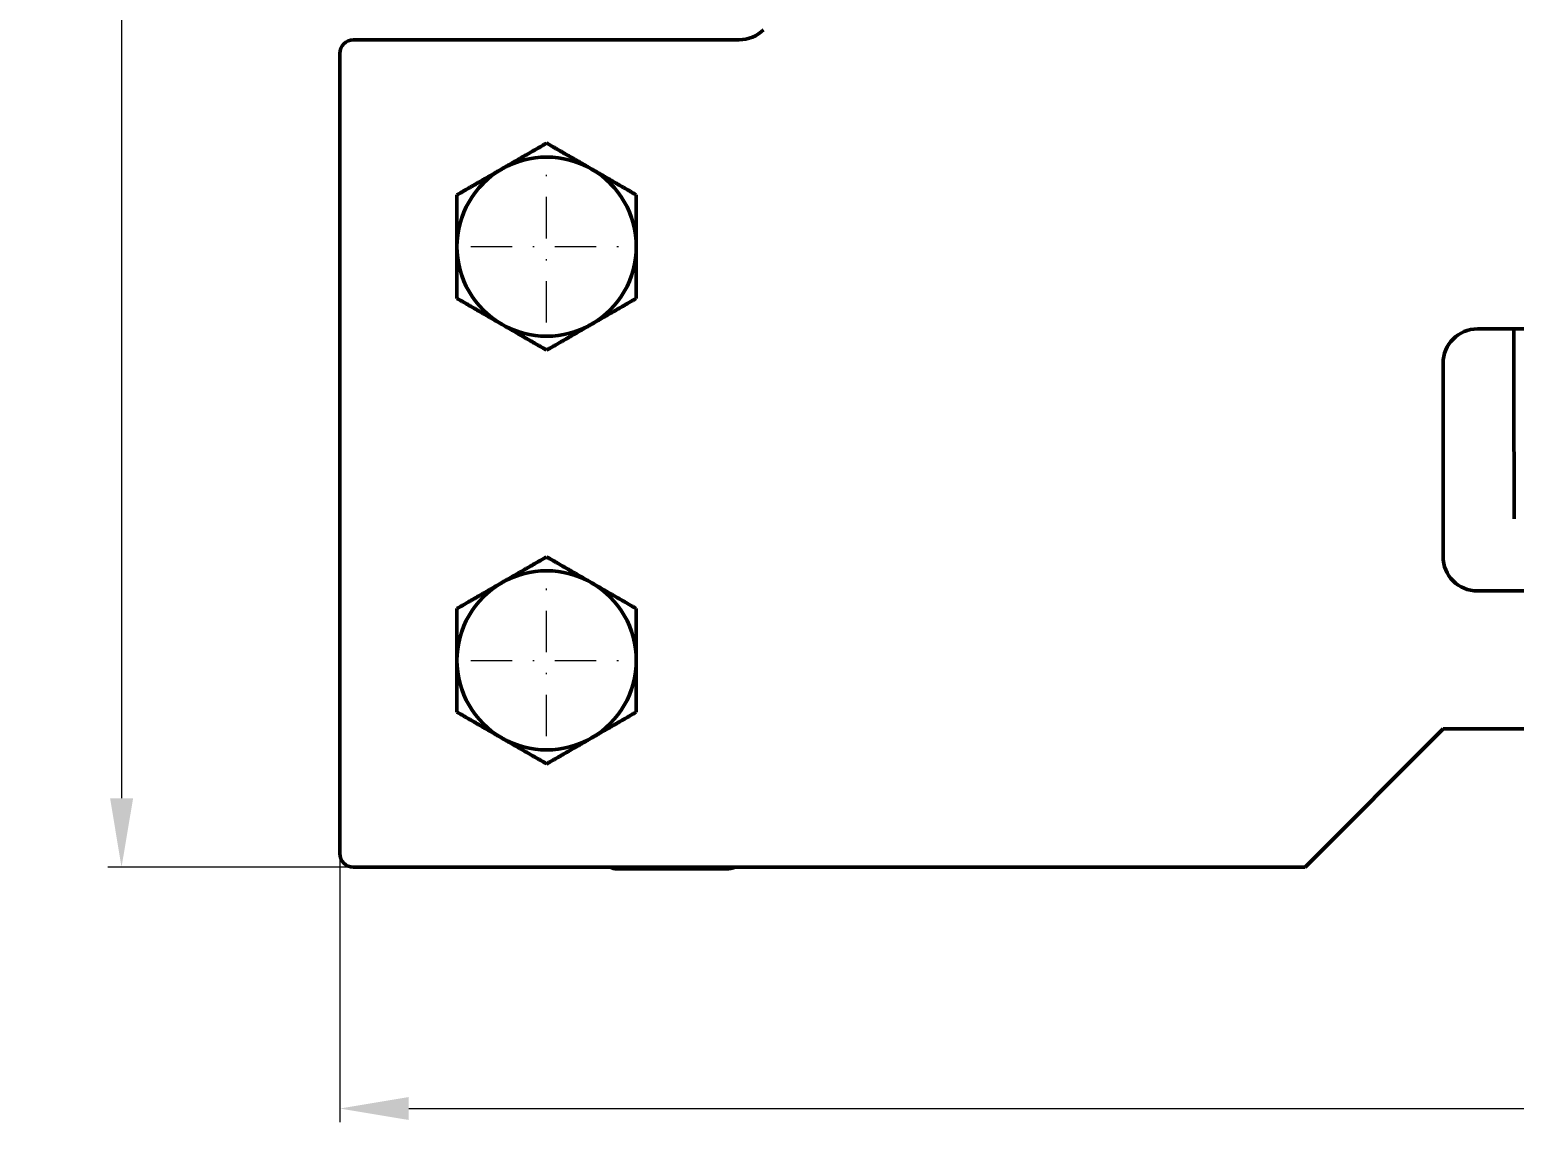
# Model space of a CAD drawing. Header units: inches. Extents: x -122986 to 27550, y -4965 to 6170.
# Drawn here: x 2686.5 to 2794.1, y 899.2 to 978.4 of the extents above; entities that cross this region are included whole.
import ezdxf

# ---------------------------------------------------------------- set-up
doc = ezdxf.new("R2010")
doc.units = ezdxf.units.IN
doc.header["$LTSCALE"] = 2
doc.header["$MEASUREMENT"] = 0
doc.linetypes.add('DASHDOT', pattern=[1, 0.5, -0.25, 0, -0.25])
for name, color, linetype, lineweight in [('1 Kich Thước', 7, 'Continuous', 15), ('1 mãnh', 7, 'Continuous', 5), ('1 Đường Tâm', 50, 'DASHDOT', 9), ('1 Đậm', 7, 'Continuous', 50)]:
    doc.layers.add(name, color=color, linetype=linetype, lineweight=lineweight)
doc.styles.add('tinh', font='arial.ttf')
doc.dimstyles.new('Tịnh', dxfattribs={"dimtxt": 0.3, "dimasz": 1.5, "dimexe": 1, "dimexo": 0.0625, "dimgap": 0.4, "dimtad": 1, "dimtoh": 1, "dimzin": 0, "dimdsep": 46, "dimtxsty": 'tinh', "dimcen": 0.09, "dimclrd": 256, "dimclre": 256, "dimclrt": 4, "dimadec": 0, "dimazin": 0, "dimtfac": 1, "dimtofl": 0, "dimtmove": 0, "dimatfit": 3, "dimfxl": 1, "dimtfillclr": 4, "dimtolj": 1, "dimtzin": 0, "dimlwd": -1, "dimlwe": -1, "dimarcsym": 0})

# ---------------------------------------------------------------- blocks, each defined once
blk = doc.blocks.new('*D223')
at = {"layer": '1 Kich Thước', "ltscale": 15, "transparency": 16777216}
for p, q in [((2708.97, 918.62), (2708.97, 899.18)), ((2988.97, 918.62), (2988.97, 899.18)), ((2713.97, 900.18), (2983.97, 900.18))]:
    blk.add_line(p, q, dxfattribs=at)
for points in [[(2713.97, 901.01), (2713.97, 899.35), (2708.97, 900.18)], [(2983.97, 901.01), (2983.97, 899.35), (2988.97, 900.18)]]:
    blk.add_solid(points, dxfattribs=at)
at = {"layer": 'Defpoints', "color": 0, "ltscale": 15, "transparency": 16777216}
for p in [(2708.97, 918.68), (2988.97, 918.68), (2988.97, 900.18)]:
    blk.add_point(p, dxfattribs=at)
at = {"layer": '1 Kich Thước', "color": 4, "ltscale": 15, "transparency": 16777216, "insert": (2848.97, 904.23), "char_height": 5, "attachment_point": 5, "style": 'tinh'}
blk.add_mtext('\\A1;280', dxfattribs=at)
blk = doc.blocks.new('*D224')
at = {"layer": '1 mãnh', "ltscale": 15, "transparency": 16777216}
for p, q in [((2848.91, 1187.81), (2692.15, 1187.81)), ((2693.15, 1182.81), (2693.15, 922.68)), ((2720.09, 917.68), (2692.15, 917.68))]:
    blk.add_line(p, q, dxfattribs=at)
for points in [[(2692.32, 1182.81), (2693.99, 1182.81), (2693.15, 1187.81)], [(2692.32, 922.68), (2693.99, 922.68), (2693.15, 917.68)]]:
    blk.add_solid(points, dxfattribs=at)
at = {"layer": 'Defpoints', "color": 0, "ltscale": 15, "transparency": 16777216}
for p in [(2848.97, 1187.81), (2693.15, 917.68), (2720.15, 917.68)]:
    blk.add_point(p, dxfattribs=at)
at = {"layer": '1 mãnh', "color": 4, "ltscale": 15, "transparency": 16777216, "insert": (2689.1, 1050.68), "char_height": 3, "attachment_point": 5, "rotation": 90, "style": 'tinh'}
blk.add_mtext('\\A1;{\\H1.6667x;270}', dxfattribs=at)

msp = doc.modelspace()

# ---------------------------------------------------------------- linework, layer by layer
at = {"layer": '1 Đường Tâm', "lineweight": 9, "ltscale": 3}
for p, q in [((2723.974, 957.179), (2723.974, 968.179)), ((2718.474, 962.679), (2729.474, 962.679)), ((2723.974, 927.179), (2723.974, 938.179)), ((2718.474, 932.679), (2729.474, 932.679))]:
    msp.add_line(p, q, dxfattribs=at)
at = {"layer": '1 Đậm', "lineweight": 50}
for p, q in [((2737.938, 977.679), (2709.974, 977.679)), ((2708.974, 976.679), (2708.974, 918.679)), ((2791.474, 956.713), (2906.474, 956.713)), ((2794.115, 956.713), (2794.116, 952.691)), ((2788.974, 940.213), (2788.974, 954.213)), ((2794.14, 942.933), (2794.116, 952.691)), ((2906.474, 937.713), (2791.474, 937.713)), ((2778.974, 917.679), (2788.974, 927.713)), ((2788.974, 927.713), (2908.974, 927.713)), ((2709.974, 917.679), (2778.974, 917.679)), ((2729.074, 917.549), (2736.974, 917.549))]:
    msp.add_line(p, q, dxfattribs=at)
for points in [[(2723.974, 970.185), (2723.91, 970.148), (2723.846, 970.111), (2723.782, 970.074), (2723.718, 970.037), (2723.654, 970), (2723.59, 969.963), (2723.526, 969.926), (2723.462, 969.889), (2723.398, 969.852), (2723.334, 969.815), (2723.27, 969.778), (2723.205, 969.741), (2723.141, 969.704), (2723.077, 969.667), (2723.012, 969.629), (2722.948, 969.592), (2722.883, 969.555), (2722.819, 969.518), (2722.754, 969.48), (2722.689, 969.443), (2722.625, 969.406), (2722.56, 969.368), (2722.495, 969.331), (2722.43, 969.294), (2722.365, 969.256), (2722.301, 969.219), (2722.235, 969.181), (2722.17, 969.143), (2722.105, 969.106), (2722.04, 969.068), (2721.975, 969.031), (2721.91, 968.993), (2721.844, 968.955), (2721.779, 968.917), (2721.713, 968.88), (2721.648, 968.842), (2721.582, 968.804), (2721.517, 968.766), (2721.451, 968.728), (2721.385, 968.69), (2721.319, 968.652), (2721.253, 968.614), (2721.187, 968.576), (2721.121, 968.538), (2721.055, 968.5), (2720.989, 968.461), (2720.923, 968.423), (2720.857, 968.385), (2720.79, 968.347), (2720.724, 968.308)], [(2727.224, 968.308), (2727.158, 968.346), (2727.091, 968.385), (2727.025, 968.423), (2726.959, 968.461), (2726.892, 968.5), (2726.826, 968.538), (2726.76, 968.576), (2726.694, 968.614), (2726.628, 968.653), (2726.562, 968.691), (2726.496, 968.729), (2726.43, 968.767), (2726.364, 968.805), (2726.298, 968.843), (2726.233, 968.88), (2726.167, 968.918), (2726.102, 968.956), (2726.036, 968.994), (2725.971, 969.032), (2725.906, 969.069), (2725.84, 969.107), (2725.775, 969.145), (2725.71, 969.182), (2725.645, 969.22), (2725.58, 969.257), (2725.515, 969.295), (2725.45, 969.332), (2725.386, 969.37), (2725.321, 969.407), (2725.256, 969.444), (2725.192, 969.482), (2725.127, 969.519), (2725.062, 969.556), (2724.998, 969.593), (2724.934, 969.631), (2724.869, 969.668), (2724.805, 969.705), (2724.741, 969.742), (2724.677, 969.779), (2724.612, 969.816), (2724.548, 969.853), (2724.484, 969.89), (2724.42, 969.927), (2724.356, 969.964), (2724.293, 970.001), (2724.229, 970.037), (2724.165, 970.074), (2724.101, 970.111), (2724.037, 970.148), (2723.974, 970.185)], [(2720.724, 968.308), (2720.658, 968.27), (2720.591, 968.232), (2720.525, 968.193), (2720.459, 968.155), (2720.392, 968.117), (2720.326, 968.079), (2720.26, 968.04), (2720.194, 968.002), (2720.128, 967.964), (2720.062, 967.926), (2719.996, 967.888), (2719.93, 967.85), (2719.864, 967.812), (2719.798, 967.774), (2719.733, 967.736), (2719.667, 967.698), (2719.602, 967.66), (2719.536, 967.623), (2719.471, 967.585), (2719.406, 967.547), (2719.34, 967.51), (2719.275, 967.472), (2719.21, 967.434), (2719.145, 967.397), (2719.08, 967.359), (2719.015, 967.322), (2718.95, 967.284), (2718.886, 967.247), (2718.821, 967.21), (2718.756, 967.172), (2718.692, 967.135), (2718.627, 967.098), (2718.562, 967.06), (2718.498, 967.023), (2718.434, 966.986), (2718.369, 966.949), (2718.305, 966.912), (2718.241, 966.875), (2718.177, 966.838), (2718.112, 966.801), (2718.048, 966.764), (2717.984, 966.727), (2717.92, 966.69), (2717.856, 966.653), (2717.793, 966.616), (2717.729, 966.579), (2717.665, 966.542), (2717.601, 966.505), (2717.537, 966.469), (2717.474, 966.432)], [(2730.474, 966.432), (2730.41, 966.469), (2730.346, 966.506), (2730.282, 966.542), (2730.218, 966.579), (2730.154, 966.616), (2730.09, 966.653), (2730.026, 966.69), (2729.962, 966.727), (2729.898, 966.764), (2729.834, 966.801), (2729.77, 966.838), (2729.705, 966.876), (2729.641, 966.913), (2729.577, 966.95), (2729.512, 966.987), (2729.448, 967.024), (2729.383, 967.061), (2729.319, 967.099), (2729.254, 967.136), (2729.189, 967.173), (2729.125, 967.211), (2729.06, 967.248), (2728.995, 967.286), (2728.93, 967.323), (2728.865, 967.36), (2728.801, 967.398), (2728.735, 967.435), (2728.67, 967.473), (2728.605, 967.511), (2728.54, 967.548), (2728.475, 967.586), (2728.41, 967.624), (2728.344, 967.661), (2728.279, 967.699), (2728.213, 967.737), (2728.148, 967.775), (2728.082, 967.813), (2728.017, 967.851), (2727.951, 967.889), (2727.885, 967.926), (2727.819, 967.965), (2727.753, 968.003), (2727.687, 968.041), (2727.621, 968.079), (2727.555, 968.117), (2727.489, 968.155), (2727.423, 968.193), (2727.357, 968.232), (2727.29, 968.27), (2727.224, 968.308)], [(2717.474, 962.679), (2717.474, 962.755), (2717.474, 962.831), (2717.474, 962.908), (2717.474, 962.984), (2717.474, 963.06), (2717.474, 963.137), (2717.474, 963.213), (2717.474, 963.289), (2717.474, 963.366), (2717.474, 963.442), (2717.474, 963.519), (2717.474, 963.596), (2717.474, 963.672), (2717.474, 963.749), (2717.474, 963.825), (2717.474, 963.902), (2717.474, 963.978), (2717.474, 964.054), (2717.474, 964.13), (2717.474, 964.206), (2717.474, 964.282), (2717.474, 964.357), (2717.474, 964.433), (2717.474, 964.508), (2717.474, 964.584), (2717.474, 964.659), (2717.474, 964.734), (2717.474, 964.809), (2717.474, 964.883), (2717.474, 964.958), (2717.474, 965.033), (2717.474, 965.107), (2717.474, 965.182), (2717.474, 965.256), (2717.474, 965.33), (2717.474, 965.404), (2717.474, 965.478), (2717.474, 965.552), (2717.474, 965.626), (2717.474, 965.7), (2717.474, 965.773), (2717.474, 965.847), (2717.474, 965.92), (2717.474, 965.994), (2717.474, 966.067), (2717.474, 966.14), (2717.474, 966.213), (2717.474, 966.286), (2717.474, 966.359), (2717.474, 966.432)], [(2730.474, 962.679), (2730.474, 962.755), (2730.474, 962.831), (2730.474, 962.908), (2730.474, 962.984), (2730.474, 963.06), (2730.474, 963.137), (2730.474, 963.213), (2730.474, 963.289), (2730.474, 963.366), (2730.474, 963.442), (2730.474, 963.519), (2730.474, 963.596), (2730.474, 963.672), (2730.474, 963.749), (2730.474, 963.825), (2730.474, 963.902), (2730.474, 963.978), (2730.474, 964.054), (2730.474, 964.13), (2730.474, 964.206), (2730.474, 964.282), (2730.474, 964.357), (2730.474, 964.433), (2730.474, 964.508), (2730.474, 964.584), (2730.474, 964.659), (2730.474, 964.734), (2730.474, 964.809), (2730.474, 964.883), (2730.474, 964.958), (2730.474, 965.033), (2730.474, 965.107), (2730.474, 965.182), (2730.474, 965.256), (2730.474, 965.33), (2730.474, 965.404), (2730.474, 965.478), (2730.474, 965.552), (2730.474, 965.626), (2730.474, 965.7), (2730.474, 965.773), (2730.474, 965.847), (2730.474, 965.92), (2730.474, 965.994), (2730.474, 966.067), (2730.474, 966.14), (2730.474, 966.213), (2730.474, 966.286), (2730.474, 966.359), (2730.474, 966.432)], [(2717.474, 962.679), (2717.474, 962.603), (2717.474, 962.527), (2717.474, 962.451), (2717.474, 962.375), (2717.474, 962.299), (2717.474, 962.223), (2717.474, 962.147), (2717.474, 962.072), (2717.474, 961.996), (2717.474, 961.92), (2717.474, 961.844), (2717.474, 961.769), (2717.474, 961.693), (2717.474, 961.617), (2717.474, 961.542), (2717.474, 961.466), (2717.474, 961.391), (2717.474, 961.315), (2717.474, 961.24), (2717.474, 961.165), (2717.474, 961.089), (2717.474, 961.014), (2717.474, 960.939), (2717.474, 960.864), (2717.474, 960.788), (2717.474, 960.713), (2717.474, 960.638), (2717.474, 960.563), (2717.474, 960.488), (2717.474, 960.413), (2717.474, 960.338), (2717.474, 960.263), (2717.474, 960.188), (2717.474, 960.113), (2717.474, 960.038), (2717.474, 959.963), (2717.474, 959.888), (2717.474, 959.814), (2717.474, 959.739), (2717.474, 959.665), (2717.474, 959.59), (2717.474, 959.516), (2717.474, 959.442), (2717.474, 959.368), (2717.474, 959.294), (2717.474, 959.22), (2717.474, 959.147), (2717.474, 959.073), (2717.474, 959), (2717.474, 958.926)], [(2730.474, 958.926), (2730.474, 959), (2730.474, 959.073), (2730.474, 959.147), (2730.474, 959.22), (2730.474, 959.294), (2730.474, 959.368), (2730.474, 959.442), (2730.474, 959.516), (2730.474, 959.59), (2730.474, 959.665), (2730.474, 959.739), (2730.474, 959.814), (2730.474, 959.888), (2730.474, 959.963), (2730.474, 960.038), (2730.474, 960.113), (2730.474, 960.188), (2730.474, 960.263), (2730.474, 960.338), (2730.474, 960.413), (2730.474, 960.488), (2730.474, 960.563), (2730.474, 960.638), (2730.474, 960.713), (2730.474, 960.788), (2730.474, 960.864), (2730.474, 960.939), (2730.474, 961.014), (2730.474, 961.089), (2730.474, 961.165), (2730.474, 961.24), (2730.474, 961.315), (2730.474, 961.391), (2730.474, 961.466), (2730.474, 961.542), (2730.474, 961.617), (2730.474, 961.693), (2730.474, 961.769), (2730.474, 961.844), (2730.474, 961.92), (2730.474, 961.996), (2730.474, 962.072), (2730.474, 962.147), (2730.474, 962.223), (2730.474, 962.299), (2730.474, 962.375), (2730.474, 962.451), (2730.474, 962.527), (2730.474, 962.603), (2730.474, 962.679)], [(2717.474, 958.926), (2717.538, 958.889), (2717.601, 958.853), (2717.665, 958.816), (2717.729, 958.779), (2717.793, 958.742), (2717.857, 958.705), (2717.921, 958.668), (2717.985, 958.631), (2718.05, 958.594), (2718.114, 958.557), (2718.178, 958.52), (2718.242, 958.483), (2718.307, 958.446), (2718.371, 958.408), (2718.435, 958.371), (2718.5, 958.334), (2718.564, 958.297), (2718.629, 958.259), (2718.693, 958.222), (2718.758, 958.185), (2718.823, 958.147), (2718.888, 958.11), (2718.952, 958.073), (2719.017, 958.035), (2719.082, 957.998), (2719.147, 957.96), (2719.212, 957.923), (2719.277, 957.885), (2719.342, 957.848), (2719.408, 957.81), (2719.473, 957.772), (2719.538, 957.735), (2719.603, 957.697), (2719.669, 957.659), (2719.734, 957.621), (2719.8, 957.583), (2719.865, 957.546), (2719.931, 957.508), (2719.997, 957.47), (2720.063, 957.432), (2720.128, 957.394), (2720.194, 957.356), (2720.26, 957.318), (2720.326, 957.279), (2720.392, 957.241), (2720.459, 957.203), (2720.525, 957.165), (2720.591, 957.127), (2720.657, 957.088), (2720.724, 957.05)], [(2727.224, 957.05), (2727.29, 957.088), (2727.356, 957.126), (2727.423, 957.165), (2727.489, 957.203), (2727.555, 957.241), (2727.622, 957.28), (2727.688, 957.318), (2727.754, 957.356), (2727.82, 957.394), (2727.886, 957.432), (2727.952, 957.47), (2728.018, 957.508), (2728.084, 957.546), (2728.149, 957.584), (2728.215, 957.622), (2728.28, 957.66), (2728.346, 957.698), (2728.411, 957.736), (2728.477, 957.773), (2728.542, 957.811), (2728.607, 957.849), (2728.672, 957.886), (2728.738, 957.924), (2728.803, 957.961), (2728.868, 957.999), (2728.932, 958.036), (2728.997, 958.074), (2729.062, 958.111), (2729.127, 958.149), (2729.191, 958.186), (2729.256, 958.223), (2729.321, 958.261), (2729.385, 958.298), (2729.45, 958.335), (2729.514, 958.372), (2729.578, 958.409), (2729.643, 958.446), (2729.707, 958.484), (2729.771, 958.521), (2729.835, 958.558), (2729.899, 958.595), (2729.963, 958.632), (2730.027, 958.668), (2730.091, 958.705), (2730.155, 958.742), (2730.219, 958.779), (2730.283, 958.816), (2730.346, 958.853), (2730.41, 958.89), (2730.474, 958.926)], [(2720.724, 957.05), (2720.79, 957.012), (2720.856, 956.973), (2720.923, 956.935), (2720.989, 956.897), (2721.055, 956.858), (2721.122, 956.82), (2721.188, 956.782), (2721.254, 956.744), (2721.32, 956.706), (2721.386, 956.668), (2721.452, 956.63), (2721.518, 956.592), (2721.584, 956.554), (2721.649, 956.516), (2721.715, 956.478), (2721.78, 956.44), (2721.846, 956.402), (2721.911, 956.364), (2721.977, 956.327), (2722.042, 956.289), (2722.107, 956.251), (2722.172, 956.214), (2722.238, 956.176), (2722.303, 956.138), (2722.368, 956.101), (2722.432, 956.063), (2722.497, 956.026), (2722.562, 955.989), (2722.627, 955.951), (2722.691, 955.914), (2722.756, 955.877), (2722.821, 955.839), (2722.885, 955.802), (2722.95, 955.765), (2723.014, 955.728), (2723.078, 955.691), (2723.143, 955.653), (2723.207, 955.616), (2723.271, 955.579), (2723.335, 955.542), (2723.399, 955.505), (2723.463, 955.468), (2723.527, 955.431), (2723.591, 955.394), (2723.655, 955.358), (2723.719, 955.321), (2723.783, 955.284), (2723.846, 955.247), (2723.91, 955.21), (2723.974, 955.174)], [(2723.974, 955.174), (2724.038, 955.21), (2724.101, 955.247), (2724.165, 955.284), (2724.229, 955.321), (2724.293, 955.358), (2724.357, 955.395), (2724.421, 955.432), (2724.485, 955.469), (2724.55, 955.506), (2724.614, 955.543), (2724.678, 955.58), (2724.742, 955.617), (2724.807, 955.654), (2724.871, 955.692), (2724.935, 955.729), (2725, 955.766), (2725.064, 955.803), (2725.129, 955.84), (2725.193, 955.878), (2725.258, 955.915), (2725.323, 955.952), (2725.388, 955.99), (2725.452, 956.027), (2725.517, 956.065), (2725.582, 956.102), (2725.647, 956.14), (2725.712, 956.177), (2725.777, 956.215), (2725.842, 956.252), (2725.908, 956.29), (2725.973, 956.328), (2726.038, 956.365), (2726.103, 956.403), (2726.169, 956.441), (2726.234, 956.479), (2726.3, 956.516), (2726.365, 956.554), (2726.431, 956.592), (2726.497, 956.63), (2726.563, 956.668), (2726.628, 956.706), (2726.694, 956.744), (2726.76, 956.782), (2726.826, 956.82), (2726.892, 956.859), (2726.959, 956.897), (2727.025, 956.935), (2727.091, 956.973), (2727.157, 957.012), (2727.224, 957.05)], [(2723.974, 940.185), (2723.91, 940.148), (2723.846, 940.111), (2723.782, 940.074), (2723.718, 940.037), (2723.654, 940), (2723.59, 939.963), (2723.526, 939.926), (2723.462, 939.889), (2723.398, 939.852), (2723.334, 939.815), (2723.27, 939.778), (2723.205, 939.741), (2723.141, 939.704), (2723.077, 939.667), (2723.012, 939.629), (2722.948, 939.592), (2722.883, 939.555), (2722.819, 939.518), (2722.754, 939.48), (2722.689, 939.443), (2722.625, 939.406), (2722.56, 939.368), (2722.495, 939.331), (2722.43, 939.294), (2722.365, 939.256), (2722.301, 939.219), (2722.235, 939.181), (2722.17, 939.143), (2722.105, 939.106), (2722.04, 939.068), (2721.975, 939.031), (2721.91, 938.993), (2721.844, 938.955), (2721.779, 938.917), (2721.713, 938.88), (2721.648, 938.842), (2721.582, 938.804), (2721.517, 938.766), (2721.451, 938.728), (2721.385, 938.69), (2721.319, 938.652), (2721.253, 938.614), (2721.187, 938.576), (2721.121, 938.538), (2721.055, 938.5), (2720.989, 938.461), (2720.923, 938.423), (2720.857, 938.385), (2720.79, 938.347), (2720.724, 938.308)], [(2727.224, 938.308), (2727.158, 938.346), (2727.091, 938.385), (2727.025, 938.423), (2726.959, 938.461), (2726.892, 938.5), (2726.826, 938.538), (2726.76, 938.576), (2726.694, 938.614), (2726.628, 938.653), (2726.562, 938.691), (2726.496, 938.729), (2726.43, 938.767), (2726.364, 938.805), (2726.298, 938.843), (2726.233, 938.88), (2726.167, 938.918), (2726.102, 938.956), (2726.036, 938.994), (2725.971, 939.032), (2725.906, 939.069), (2725.84, 939.107), (2725.775, 939.145), (2725.71, 939.182), (2725.645, 939.22), (2725.58, 939.257), (2725.515, 939.295), (2725.45, 939.332), (2725.386, 939.37), (2725.321, 939.407), (2725.256, 939.444), (2725.192, 939.482), (2725.127, 939.519), (2725.062, 939.556), (2724.998, 939.593), (2724.934, 939.631), (2724.869, 939.668), (2724.805, 939.705), (2724.741, 939.742), (2724.677, 939.779), (2724.612, 939.816), (2724.548, 939.853), (2724.484, 939.89), (2724.42, 939.927), (2724.356, 939.964), (2724.293, 940.001), (2724.229, 940.037), (2724.165, 940.074), (2724.101, 940.111), (2724.037, 940.148), (2723.974, 940.185)], [(2720.724, 938.308), (2720.658, 938.27), (2720.591, 938.232), (2720.525, 938.193), (2720.459, 938.155), (2720.392, 938.117), (2720.326, 938.079), (2720.26, 938.04), (2720.194, 938.002), (2720.128, 937.964), (2720.062, 937.926), (2719.996, 937.888), (2719.93, 937.85), (2719.864, 937.812), (2719.798, 937.774), (2719.733, 937.736), (2719.667, 937.698), (2719.602, 937.66), (2719.536, 937.623), (2719.471, 937.585), (2719.406, 937.547), (2719.34, 937.51), (2719.275, 937.472), (2719.21, 937.434), (2719.145, 937.397), (2719.08, 937.359), (2719.015, 937.322), (2718.95, 937.284), (2718.886, 937.247), (2718.821, 937.21), (2718.756, 937.172), (2718.692, 937.135), (2718.627, 937.098), (2718.562, 937.06), (2718.498, 937.023), (2718.434, 936.986), (2718.369, 936.949), (2718.305, 936.912), (2718.241, 936.875), (2718.177, 936.838), (2718.112, 936.801), (2718.048, 936.764), (2717.984, 936.727), (2717.92, 936.69), (2717.856, 936.653), (2717.793, 936.616), (2717.729, 936.579), (2717.665, 936.542), (2717.601, 936.505), (2717.537, 936.469), (2717.474, 936.432)], [(2730.474, 936.432), (2730.41, 936.469), (2730.346, 936.506), (2730.282, 936.542), (2730.218, 936.579), (2730.154, 936.616), (2730.09, 936.653), (2730.026, 936.69), (2729.962, 936.727), (2729.898, 936.764), (2729.834, 936.801), (2729.77, 936.838), (2729.705, 936.876), (2729.641, 936.913), (2729.577, 936.95), (2729.512, 936.987), (2729.448, 937.024), (2729.383, 937.061), (2729.319, 937.099), (2729.254, 937.136), (2729.189, 937.173), (2729.125, 937.211), (2729.06, 937.248), (2728.995, 937.286), (2728.93, 937.323), (2728.865, 937.36), (2728.801, 937.398), (2728.735, 937.435), (2728.67, 937.473), (2728.605, 937.511), (2728.54, 937.548), (2728.475, 937.586), (2728.41, 937.624), (2728.344, 937.661), (2728.279, 937.699), (2728.213, 937.737), (2728.148, 937.775), (2728.082, 937.813), (2728.017, 937.851), (2727.951, 937.889), (2727.885, 937.926), (2727.819, 937.965), (2727.753, 938.003), (2727.687, 938.041), (2727.621, 938.079), (2727.555, 938.117), (2727.489, 938.155), (2727.423, 938.193), (2727.357, 938.232), (2727.29, 938.27), (2727.224, 938.308)], [(2717.474, 932.679), (2717.474, 932.755), (2717.474, 932.831), (2717.474, 932.908), (2717.474, 932.984), (2717.474, 933.06), (2717.474, 933.137), (2717.474, 933.213), (2717.474, 933.289), (2717.474, 933.366), (2717.474, 933.442), (2717.474, 933.519), (2717.474, 933.596), (2717.474, 933.672), (2717.474, 933.749), (2717.474, 933.825), (2717.474, 933.902), (2717.474, 933.978), (2717.474, 934.054), (2717.474, 934.13), (2717.474, 934.206), (2717.474, 934.282), (2717.474, 934.357), (2717.474, 934.433), (2717.474, 934.508), (2717.474, 934.584), (2717.474, 934.659), (2717.474, 934.734), (2717.474, 934.809), (2717.474, 934.883), (2717.474, 934.958), (2717.474, 935.033), (2717.474, 935.107), (2717.474, 935.182), (2717.474, 935.256), (2717.474, 935.33), (2717.474, 935.404), (2717.474, 935.478), (2717.474, 935.552), (2717.474, 935.626), (2717.474, 935.7), (2717.474, 935.773), (2717.474, 935.847), (2717.474, 935.92), (2717.474, 935.994), (2717.474, 936.067), (2717.474, 936.14), (2717.474, 936.213), (2717.474, 936.286), (2717.474, 936.359), (2717.474, 936.432)], [(2730.474, 932.679), (2730.474, 932.755), (2730.474, 932.831), (2730.474, 932.908), (2730.474, 932.984), (2730.474, 933.06), (2730.474, 933.137), (2730.474, 933.213), (2730.474, 933.289), (2730.474, 933.366), (2730.474, 933.442), (2730.474, 933.519), (2730.474, 933.596), (2730.474, 933.672), (2730.474, 933.749), (2730.474, 933.825), (2730.474, 933.902), (2730.474, 933.978), (2730.474, 934.054), (2730.474, 934.13), (2730.474, 934.206), (2730.474, 934.282), (2730.474, 934.357), (2730.474, 934.433), (2730.474, 934.508), (2730.474, 934.584), (2730.474, 934.659), (2730.474, 934.734), (2730.474, 934.809), (2730.474, 934.883), (2730.474, 934.958), (2730.474, 935.033), (2730.474, 935.107), (2730.474, 935.182), (2730.474, 935.256), (2730.474, 935.33), (2730.474, 935.404), (2730.474, 935.478), (2730.474, 935.552), (2730.474, 935.626), (2730.474, 935.7), (2730.474, 935.773), (2730.474, 935.847), (2730.474, 935.92), (2730.474, 935.994), (2730.474, 936.067), (2730.474, 936.14), (2730.474, 936.213), (2730.474, 936.286), (2730.474, 936.359), (2730.474, 936.432)], [(2717.474, 932.679), (2717.474, 932.603), (2717.474, 932.527), (2717.474, 932.451), (2717.474, 932.375), (2717.474, 932.299), (2717.474, 932.223), (2717.474, 932.147), (2717.474, 932.072), (2717.474, 931.996), (2717.474, 931.92), (2717.474, 931.844), (2717.474, 931.769), (2717.474, 931.693), (2717.474, 931.617), (2717.474, 931.542), (2717.474, 931.466), (2717.474, 931.391), (2717.474, 931.315), (2717.474, 931.24), (2717.474, 931.165), (2717.474, 931.089), (2717.474, 931.014), (2717.474, 930.939), (2717.474, 930.864), (2717.474, 930.788), (2717.474, 930.713), (2717.474, 930.638), (2717.474, 930.563), (2717.474, 930.488), (2717.474, 930.413), (2717.474, 930.338), (2717.474, 930.263), (2717.474, 930.188), (2717.474, 930.113), (2717.474, 930.038), (2717.474, 929.963), (2717.474, 929.888), (2717.474, 929.814), (2717.474, 929.739), (2717.474, 929.665), (2717.474, 929.59), (2717.474, 929.516), (2717.474, 929.442), (2717.474, 929.368), (2717.474, 929.294), (2717.474, 929.22), (2717.474, 929.147), (2717.474, 929.073), (2717.474, 929), (2717.474, 928.926)], [(2730.474, 928.926), (2730.474, 929), (2730.474, 929.073), (2730.474, 929.147), (2730.474, 929.22), (2730.474, 929.294), (2730.474, 929.368), (2730.474, 929.442), (2730.474, 929.516), (2730.474, 929.59), (2730.474, 929.665), (2730.474, 929.739), (2730.474, 929.814), (2730.474, 929.888), (2730.474, 929.963), (2730.474, 930.038), (2730.474, 930.113), (2730.474, 930.188), (2730.474, 930.263), (2730.474, 930.338), (2730.474, 930.413), (2730.474, 930.488), (2730.474, 930.563), (2730.474, 930.638), (2730.474, 930.713), (2730.474, 930.788), (2730.474, 930.864), (2730.474, 930.939), (2730.474, 931.014), (2730.474, 931.089), (2730.474, 931.165), (2730.474, 931.24), (2730.474, 931.315), (2730.474, 931.391), (2730.474, 931.466), (2730.474, 931.542), (2730.474, 931.617), (2730.474, 931.693), (2730.474, 931.769), (2730.474, 931.844), (2730.474, 931.92), (2730.474, 931.996), (2730.474, 932.072), (2730.474, 932.147), (2730.474, 932.223), (2730.474, 932.299), (2730.474, 932.375), (2730.474, 932.451), (2730.474, 932.527), (2730.474, 932.603), (2730.474, 932.679)], [(2717.474, 928.926), (2717.538, 928.889), (2717.601, 928.853), (2717.665, 928.816), (2717.729, 928.779), (2717.793, 928.742), (2717.857, 928.705), (2717.921, 928.668), (2717.985, 928.631), (2718.05, 928.594), (2718.114, 928.557), (2718.178, 928.52), (2718.242, 928.483), (2718.307, 928.446), (2718.371, 928.408), (2718.435, 928.371), (2718.5, 928.334), (2718.564, 928.297), (2718.629, 928.259), (2718.693, 928.222), (2718.758, 928.185), (2718.823, 928.147), (2718.888, 928.11), (2718.952, 928.073), (2719.017, 928.035), (2719.082, 927.998), (2719.147, 927.96), (2719.212, 927.923), (2719.277, 927.885), (2719.342, 927.848), (2719.408, 927.81), (2719.473, 927.772), (2719.538, 927.735), (2719.603, 927.697), (2719.669, 927.659), (2719.734, 927.621), (2719.8, 927.583), (2719.865, 927.546), (2719.931, 927.508), (2719.997, 927.47), (2720.063, 927.432), (2720.128, 927.394), (2720.194, 927.356), (2720.26, 927.318), (2720.326, 927.279), (2720.392, 927.241), (2720.459, 927.203), (2720.525, 927.165), (2720.591, 927.127), (2720.657, 927.088), (2720.724, 927.05)], [(2727.224, 927.05), (2727.29, 927.088), (2727.356, 927.126), (2727.423, 927.165), (2727.489, 927.203), (2727.555, 927.241), (2727.622, 927.28), (2727.688, 927.318), (2727.754, 927.356), (2727.82, 927.394), (2727.886, 927.432), (2727.952, 927.47), (2728.018, 927.508), (2728.084, 927.546), (2728.149, 927.584), (2728.215, 927.622), (2728.28, 927.66), (2728.346, 927.698), (2728.411, 927.736), (2728.477, 927.773), (2728.542, 927.811), (2728.607, 927.849), (2728.672, 927.886), (2728.738, 927.924), (2728.803, 927.961), (2728.868, 927.999), (2728.932, 928.036), (2728.997, 928.074), (2729.062, 928.111), (2729.127, 928.149), (2729.191, 928.186), (2729.256, 928.223), (2729.321, 928.261), (2729.385, 928.298), (2729.45, 928.335), (2729.514, 928.372), (2729.578, 928.409), (2729.643, 928.446), (2729.707, 928.484), (2729.771, 928.521), (2729.835, 928.558), (2729.899, 928.595), (2729.963, 928.632), (2730.027, 928.668), (2730.091, 928.705), (2730.155, 928.742), (2730.219, 928.779), (2730.283, 928.816), (2730.346, 928.853), (2730.41, 928.89), (2730.474, 928.926)], [(2720.724, 927.05), (2720.79, 927.012), (2720.856, 926.973), (2720.923, 926.935), (2720.989, 926.897), (2721.055, 926.858), (2721.122, 926.82), (2721.188, 926.782), (2721.254, 926.744), (2721.32, 926.706), (2721.386, 926.668), (2721.452, 926.63), (2721.518, 926.592), (2721.584, 926.554), (2721.649, 926.516), (2721.715, 926.478), (2721.78, 926.44), (2721.846, 926.402), (2721.911, 926.364), (2721.977, 926.327), (2722.042, 926.289), (2722.107, 926.251), (2722.172, 926.214), (2722.238, 926.176), (2722.303, 926.138), (2722.368, 926.101), (2722.432, 926.063), (2722.497, 926.026), (2722.562, 925.989), (2722.627, 925.951), (2722.691, 925.914), (2722.756, 925.877), (2722.821, 925.839), (2722.885, 925.802), (2722.95, 925.765), (2723.014, 925.728), (2723.078, 925.691), (2723.143, 925.653), (2723.207, 925.616), (2723.271, 925.579), (2723.335, 925.542), (2723.399, 925.505), (2723.463, 925.468), (2723.527, 925.431), (2723.591, 925.394), (2723.655, 925.358), (2723.719, 925.321), (2723.783, 925.284), (2723.846, 925.247), (2723.91, 925.21), (2723.974, 925.174)], [(2723.974, 925.174), (2724.038, 925.21), (2724.101, 925.247), (2724.165, 925.284), (2724.229, 925.321), (2724.293, 925.358), (2724.357, 925.395), (2724.421, 925.432), (2724.485, 925.469), (2724.55, 925.506), (2724.614, 925.543), (2724.678, 925.58), (2724.742, 925.617), (2724.807, 925.654), (2724.871, 925.692), (2724.935, 925.729), (2725, 925.766), (2725.064, 925.803), (2725.129, 925.84), (2725.193, 925.878), (2725.258, 925.915), (2725.323, 925.952), (2725.388, 925.99), (2725.452, 926.027), (2725.517, 926.065), (2725.582, 926.102), (2725.647, 926.14), (2725.712, 926.177), (2725.777, 926.215), (2725.842, 926.252), (2725.908, 926.29), (2725.973, 926.328), (2726.038, 926.365), (2726.103, 926.403), (2726.169, 926.441), (2726.234, 926.479), (2726.3, 926.516), (2726.365, 926.554), (2726.431, 926.592), (2726.497, 926.63), (2726.563, 926.668), (2726.628, 926.706), (2726.694, 926.744), (2726.76, 926.782), (2726.826, 926.82), (2726.892, 926.859), (2726.959, 926.897), (2727.025, 926.935), (2727.091, 926.973), (2727.157, 927.012), (2727.224, 927.05)]]:
    msp.add_lwpolyline(points, dxfattribs=at)
for centre, radius, start, end in [((2709.974, 976.679), 1, 90, 180), ((2737.938, 980.179), 2.5, 270, 315), ((2723.974, 962.679), 6.5, 60, 120), ((2723.974, 962.679), 6.5, 120, 180), ((2723.974, 962.679), 6.5, 0, 60), ((2723.974, 962.679), 6.5, 180, 240), ((2723.974, 962.679), 6.5, 300, 0), ((2723.974, 962.679), 6.5, 240, 300), ((2791.474, 954.213), 2.5, 90, 180), ((2791.474, 940.213), 2.5, 180, 270), ((2723.974, 932.679), 6.5, 60, 120), ((2723.974, 932.679), 6.5, 120, 180), ((2723.974, 932.679), 6.5, 0, 60), ((2723.974, 932.679), 6.5, 180, 240), ((2723.974, 932.679), 6.5, 300, 0), ((2723.974, 932.679), 6.5, 240, 300), ((2709.974, 918.679), 1, 180, 270), ((2729.074, 918.549), 1, 240.42518, 270), ((2736.974, 919.549), 2, 270, 290.79562)]:
    msp.add_arc(centre, radius, start, end, dxfattribs=at)

# ---------------------------------------------------------------- dimensions: what is measured, and where the dimension line sits
at = {"layer": '1 Kich Thước', "ltscale": 15}
dim = msp.add_linear_dim(base=(2988.974, 900.18), p1=(2708.974, 918.679), p2=(2988.974, 918.679), dimstyle='Tịnh', override={"dimtxt": 5, "dimasz": 5, "dimgap": 1.5, "dimdec": 0, "dimtdec": 0}, dxfattribs=at)
dim.commit()
dim.dimension.update_dxf_attribs({"geometry": '*D223', "text_midpoint": (2848.974, 904.233)})
at = {"layer": '1 mãnh', "ltscale": 15}
dim = msp.add_linear_dim(base=(2693.153, 917.679), p1=(2848.974, 1187.809), p2=(2720.153, 917.679), angle=90, text='{\\H1.6667x;<>}', dimstyle='Tịnh', override={"dimtxt": 3, "dimasz": 5, "dimgap": 1.5, "dimdec": 0, "dimtdec": 0}, dxfattribs=at)
dim.commit()
dim.dimension.update_dxf_attribs({"geometry": '*D224', "text_midpoint": (2693.153, 1050.68), "dimtype": 160})

doc.saveas('drawing.dxf')
